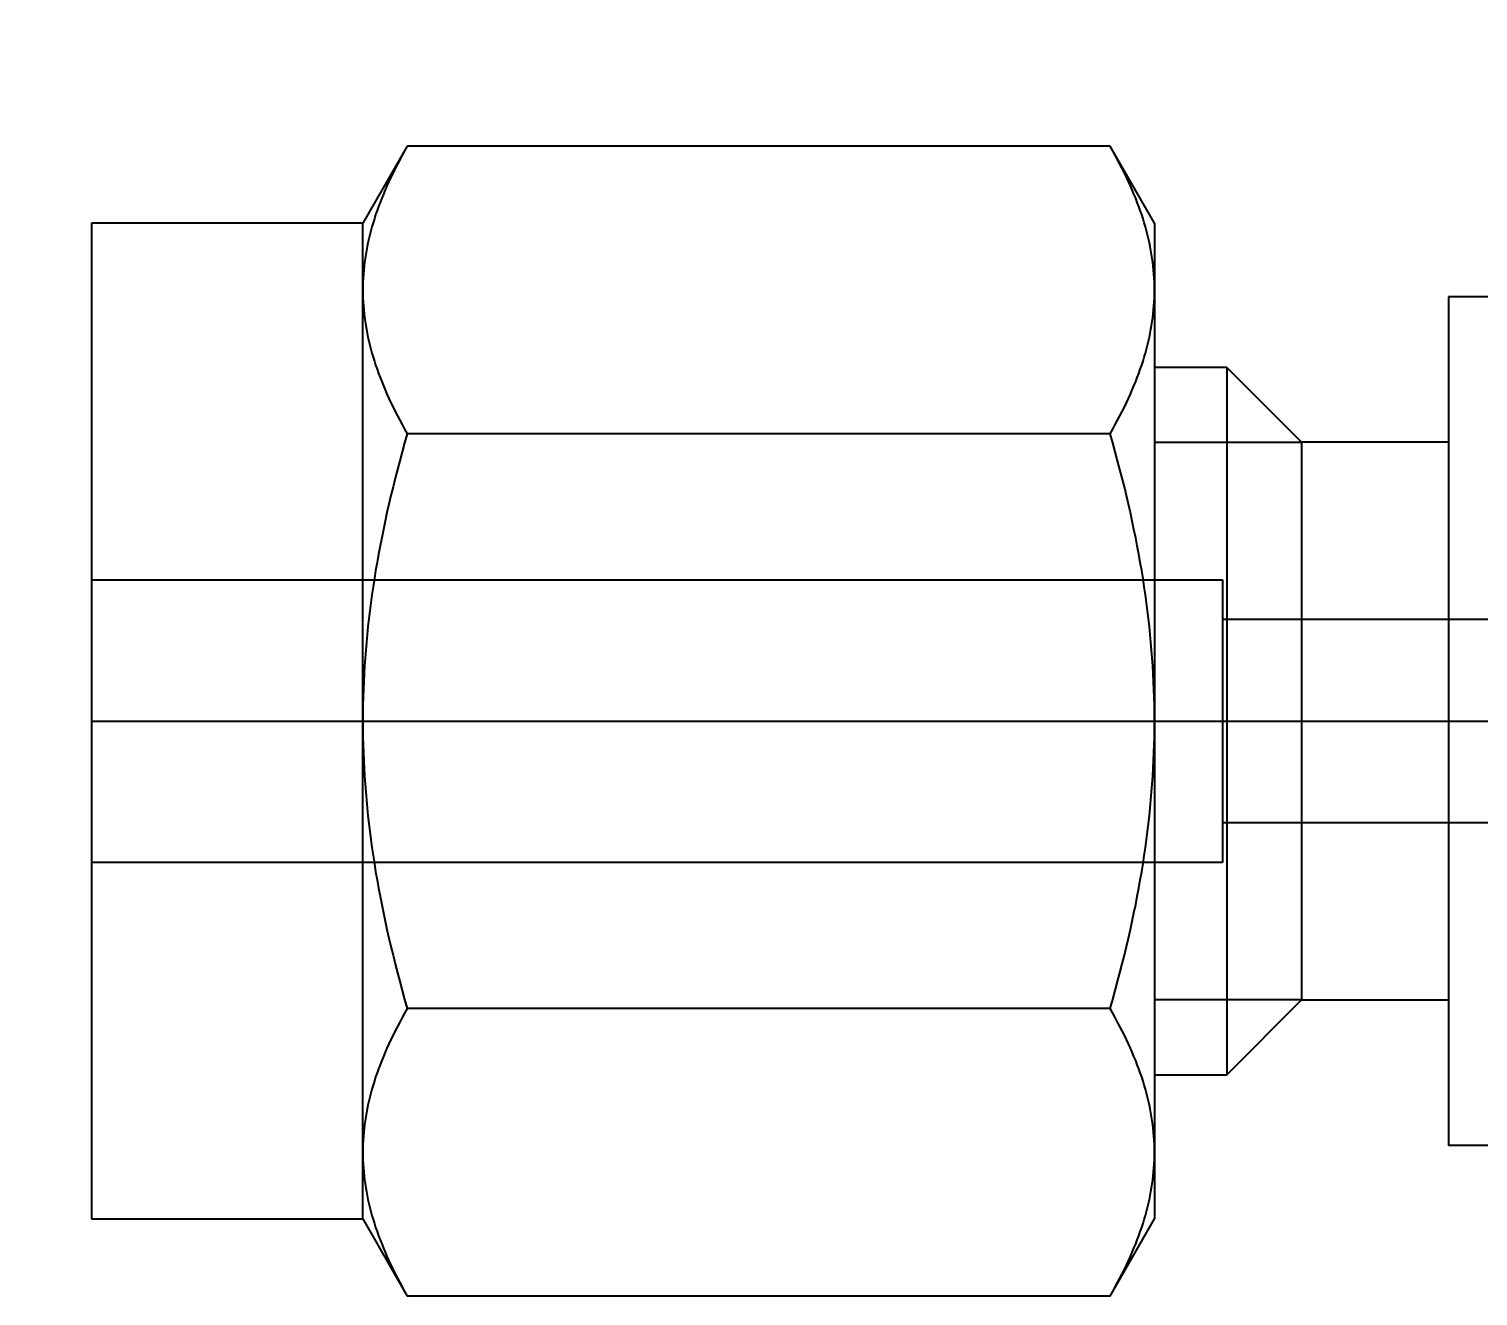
# Model space of a CAD drawing. Header units: inches. Extents: x 5.3 to 31.2, y 3.7 to 34.9.
# Drawn here: x 17.285 to 17.925, y 30.59 to 31.15 of the extents above; entities that cross this region are included whole.
import ezdxf
from ezdxf import colors
from ezdxf.entities.mleader import LeaderData, LeaderLine
from ezdxf.math import Vec2, Vec3

# ---------------------------------------------------------------- set-up
doc = ezdxf.new("R2010")
doc.units = ezdxf.units.IN
doc.header["$MEASUREMENT"] = 0
doc.linetypes.add('CENTER2', pattern=[28.575, 19.05, -3.175, 3.175, -3.175])
doc.linetypes.add('HIDDEN2', pattern=[4.7625, 3.175, -1.5875])
for name, color, linetype in [('NOTES', 1, 'Continuous'), ('TRDETAIL2', 7, 'Continuous'), ('TRDETAIL3', 7, 'Continuous'), ('TRMODEL1', 7, 'Continuous'), ('TRMODEL3', 7, 'Continuous')]:
    doc.layers.add(name, color=color, linetype=linetype)

# ---------------------------------------------------------------- blocks, each defined once
blk = doc.blocks.new('SS-200-3')
at = {"layer": 'TRDETAIL2', "color": 6, "linetype": 'HIDDEN2'}
for p, q in [((-0.77225, -1.32972), (-0.77225, -1.20472)), ((-0.77225, -1.20472), (-0.27225, -1.20472)), ((-1.10725, -1.22222), (-0.77225, -1.22222)), ((-0.77225, -1.31222), (-1.10725, -1.31222)), ((-0.27225, -1.32972), (-0.77225, -1.32972))]:
    blk.add_line(p, q, dxfattribs=at)
at = {"layer": 'TRDETAIL3', "color": 4, "linetype": 'CENTER2'}
blk.add_line((-0.27225, -1.26722), (-1.15225, -1.26722), dxfattribs=at)
at = {"layer": 'TRMODEL1', "color": 7, "linetype": 'Continuous'}
for p, q in [((-0.7226, -1.01318), (-0.74225, -1.04722)), ((-0.72485, -1.01718), (-0.72592, -1.01915)), ((-0.72375, -1.01519), (-0.72485, -1.01718)), ((-0.7226, -1.01318), (-0.72375, -1.01519)), ((-0.7226, -1.01318), (-0.4119, -1.01318)), ((-0.41075, -1.01519), (-0.4119, -1.01318)), ((-0.39225, -1.04722), (-0.4119, -1.01318)), ((-0.40965, -1.01718), (-0.41075, -1.01519)), ((-0.40858, -1.01915), (-0.40965, -1.01718)), ((-0.72795, -1.02304), (-0.7289, -1.02496)), ((-0.72695, -1.0211), (-0.72795, -1.02304)), ((-0.72592, -1.01915), (-0.72695, -1.0211)), ((-0.40755, -1.0211), (-0.40858, -1.01915)), ((-0.40655, -1.02304), (-0.40755, -1.0211)), ((-0.4056, -1.02496), (-0.40655, -1.02304)), ((-0.73156, -1.03062), (-0.73238, -1.03249)), ((-0.73071, -1.02875), (-0.73156, -1.03062)), ((-0.72983, -1.02686), (-0.73071, -1.02875)), ((-0.7289, -1.02496), (-0.72983, -1.02686)), ((-0.40468, -1.02686), (-0.4056, -1.02496)), ((-0.40379, -1.02875), (-0.40468, -1.02686)), ((-0.40294, -1.03062), (-0.40379, -1.02875)), ((-0.40212, -1.03249), (-0.40294, -1.03062)), ((-0.73391, -1.03617), (-0.73462, -1.038)), ((-0.73316, -1.03433), (-0.73391, -1.03617)), ((-0.73238, -1.03249), (-0.73316, -1.03433)), ((-0.40134, -1.03433), (-0.40212, -1.03249)), ((-0.40059, -1.03617), (-0.40134, -1.03433)), ((-0.39988, -1.038), (-0.40059, -1.03617)), ((-0.73657, -1.04342), (-0.73715, -1.04521)), ((-0.73595, -1.04162), (-0.73657, -1.04342)), ((-0.7353, -1.03981), (-0.73595, -1.04162)), ((-0.73462, -1.038), (-0.7353, -1.03981)), ((-0.3992, -1.03981), (-0.39988, -1.038)), ((-0.39855, -1.04162), (-0.3992, -1.03981)), ((-0.39793, -1.04342), (-0.39855, -1.04162)), ((-0.39735, -1.04521), (-0.39793, -1.04342)), ((-0.74225, -1.07669), (-0.74225, -1.04722)), ((-0.73822, -1.04876), (-0.73871, -1.05053)), ((-0.7377, -1.04699), (-0.73822, -1.04876)), ((-0.73715, -1.04521), (-0.7377, -1.04699)), ((-0.3968, -1.04699), (-0.39735, -1.04521)), ((-0.39628, -1.04876), (-0.3968, -1.04699)), ((-0.39579, -1.05053), (-0.39628, -1.04876)), ((-0.39225, -1.04722), (-0.39225, -1.07669)), ((-0.27225, -1.04722), (-0.39225, -1.04722)), ((-0.27225, -1.48722), (-0.27225, -1.04722)), ((-0.73998, -1.0558), (-0.74034, -1.05754)), ((-0.73959, -1.05404), (-0.73998, -1.0558)), ((-0.73916, -1.05229), (-0.73959, -1.05404)), ((-0.73871, -1.05053), (-0.73916, -1.05229)), ((-0.39534, -1.05229), (-0.39579, -1.05053)), ((-0.39491, -1.05404), (-0.39534, -1.05229)), ((-0.39452, -1.0558), (-0.39491, -1.05404)), ((-0.39416, -1.05754), (-0.39452, -1.0558)), ((-0.74124, -1.06277), (-0.74147, -1.06451)), ((-0.74097, -1.06103), (-0.74124, -1.06277)), ((-0.74067, -1.05929), (-0.74097, -1.06103)), ((-0.74034, -1.05754), (-0.74067, -1.05929)), ((-0.39383, -1.05929), (-0.39416, -1.05754)), ((-0.39353, -1.06103), (-0.39383, -1.05929)), ((-0.39326, -1.06277), (-0.39353, -1.06103)), ((-0.39303, -1.06451), (-0.39326, -1.06277)), ((-0.742, -1.06972), (-0.74211, -1.07146)), ((-0.74185, -1.06798), (-0.742, -1.06972)), ((-0.74168, -1.06625), (-0.74185, -1.06798)), ((-0.74147, -1.06451), (-0.74168, -1.06625)), ((-0.39282, -1.06625), (-0.39303, -1.06451)), ((-0.39265, -1.06798), (-0.39282, -1.06625)), ((-0.3925, -1.06972), (-0.39265, -1.06798)), ((-0.39239, -1.07146), (-0.3925, -1.06972)), ((-0.74223, -1.07494), (-0.74225, -1.07669)), ((-0.74219, -1.0732), (-0.74223, -1.07494)), ((-0.74211, -1.07146), (-0.74219, -1.0732)), ((-0.39231, -1.0732), (-0.39239, -1.07146)), ((-0.39227, -1.07494), (-0.39231, -1.0732)), ((-0.39225, -1.07669), (-0.39227, -1.07494)), ((-0.96475, -1.07972), (-0.87225, -1.07972)), ((-0.87225, -1.45472), (-0.87225, -1.07972)), ((-0.74225, -1.07669), (-0.74223, -1.07844)), ((-0.74225, -1.26722), (-0.74225, -1.07669)), ((-0.74223, -1.07844), (-0.74219, -1.08018)), ((-0.74219, -1.08018), (-0.74211, -1.08192)), ((-0.74211, -1.08192), (-0.742, -1.08366)), ((-0.3925, -1.08366), (-0.39239, -1.08192)), ((-0.39239, -1.08192), (-0.39231, -1.08018)), ((-0.39231, -1.08018), (-0.39227, -1.07844)), ((-0.39227, -1.07844), (-0.39225, -1.07669)), ((-0.39225, -1.07669), (-0.39225, -1.26722)), ((-0.742, -1.08366), (-0.74185, -1.0854)), ((-0.74185, -1.0854), (-0.74168, -1.08713)), ((-0.74168, -1.08713), (-0.74147, -1.08887)), ((-0.74147, -1.08887), (-0.74124, -1.09061)), ((-0.39326, -1.09061), (-0.39303, -1.08887)), ((-0.39303, -1.08887), (-0.39282, -1.08713)), ((-0.39282, -1.08713), (-0.39265, -1.0854)), ((-0.39265, -1.0854), (-0.3925, -1.08366)), ((-0.74124, -1.09061), (-0.74097, -1.09235)), ((-0.74097, -1.09235), (-0.74067, -1.09409)), ((-0.74067, -1.09409), (-0.74034, -1.09584)), ((-0.39416, -1.09584), (-0.39383, -1.09409)), ((-0.39383, -1.09409), (-0.39353, -1.09235)), ((-0.39353, -1.09235), (-0.39326, -1.09061)), ((-0.74034, -1.09584), (-0.73998, -1.09758)), ((-0.73998, -1.09758), (-0.73959, -1.09934)), ((-0.73959, -1.09934), (-0.73916, -1.10109)), ((-0.73916, -1.10109), (-0.73871, -1.10285)), ((-0.39579, -1.10285), (-0.39534, -1.10109)), ((-0.39534, -1.10109), (-0.39491, -1.09934)), ((-0.39491, -1.09934), (-0.39452, -1.09758)), ((-0.39452, -1.09758), (-0.39416, -1.09584)), ((-0.73871, -1.10285), (-0.73822, -1.10462)), ((-0.73822, -1.10462), (-0.7377, -1.10639)), ((-0.7377, -1.10639), (-0.73715, -1.10817)), ((-0.39735, -1.10817), (-0.3968, -1.10639)), ((-0.3968, -1.10639), (-0.39628, -1.10462)), ((-0.39628, -1.10462), (-0.39579, -1.10285)), ((-0.7742, -1.11097), (-0.80725, -1.14402)), ((-0.7742, -1.42347), (-0.7742, -1.11097)), ((-0.74225, -1.11097), (-0.7742, -1.11097)), ((-0.73715, -1.10817), (-0.73657, -1.10996)), ((-0.73657, -1.10996), (-0.73595, -1.11176)), ((-0.73595, -1.11176), (-0.7353, -1.11357)), ((-0.7353, -1.11357), (-0.73462, -1.11538)), ((-0.39988, -1.11538), (-0.3992, -1.11357)), ((-0.3992, -1.11357), (-0.39855, -1.11176)), ((-0.39855, -1.11176), (-0.39793, -1.10996)), ((-0.39793, -1.10996), (-0.39735, -1.10817)), ((-0.73462, -1.11538), (-0.73391, -1.11721)), ((-0.73391, -1.11721), (-0.73316, -1.11905)), ((-0.73316, -1.11905), (-0.73238, -1.12089)), ((-0.73238, -1.12089), (-0.73156, -1.12276)), ((-0.40294, -1.12276), (-0.40212, -1.12089)), ((-0.40212, -1.12089), (-0.40134, -1.11905)), ((-0.40134, -1.11905), (-0.40059, -1.11721)), ((-0.40059, -1.11721), (-0.39988, -1.11538)), ((-0.73156, -1.12276), (-0.73071, -1.12463)), ((-0.73071, -1.12463), (-0.72983, -1.12652)), ((-0.72983, -1.12652), (-0.7289, -1.12842)), ((-0.4056, -1.12842), (-0.40468, -1.12652)), ((-0.40468, -1.12652), (-0.40379, -1.12463)), ((-0.40379, -1.12463), (-0.40294, -1.12276)), ((-0.7289, -1.12842), (-0.72795, -1.13034)), ((-0.72795, -1.13034), (-0.72695, -1.13228)), ((-0.72695, -1.13228), (-0.72592, -1.13423)), ((-0.40858, -1.13423), (-0.40755, -1.13228)), ((-0.40755, -1.13228), (-0.40655, -1.13034)), ((-0.40655, -1.13034), (-0.4056, -1.12842)), ((-0.72592, -1.13423), (-0.72485, -1.1362)), ((-0.72485, -1.1362), (-0.72375, -1.13819)), ((-0.72375, -1.13819), (-0.7226, -1.1402)), ((-0.4119, -1.1402), (-0.41075, -1.13819)), ((-0.41075, -1.13819), (-0.40965, -1.1362)), ((-0.40965, -1.1362), (-0.40858, -1.13423)), ((-0.80725, -1.14402), (-0.87225, -1.14402)), ((-0.80725, -1.39042), (-0.80725, -1.14402)), ((-0.72375, -1.14422), (-0.72485, -1.14819)), ((-0.7226, -1.1402), (-0.72375, -1.14422)), ((-0.7226, -1.1402), (-0.4119, -1.1402)), ((-0.41075, -1.14422), (-0.4119, -1.1402)), ((-0.40965, -1.14819), (-0.41075, -1.14422)), ((-0.72592, -1.15213), (-0.72695, -1.15604)), ((-0.72485, -1.14819), (-0.72592, -1.15213)), ((-0.40858, -1.15213), (-0.40965, -1.14819)), ((-0.40755, -1.15604), (-0.40858, -1.15213)), ((-0.72695, -1.15604), (-0.72795, -1.15991)), ((-0.40655, -1.15991), (-0.40755, -1.15604)), ((-0.7289, -1.16375), (-0.72983, -1.16756)), ((-0.72795, -1.15991), (-0.7289, -1.16375)), ((-0.4056, -1.16375), (-0.40655, -1.15991)), ((-0.40468, -1.16756), (-0.4056, -1.16375)), ((-0.73071, -1.17133), (-0.73156, -1.17508)), ((-0.72983, -1.16756), (-0.73071, -1.17133)), ((-0.40379, -1.17133), (-0.40468, -1.16756)), ((-0.40294, -1.17508), (-0.40379, -1.17133)), ((-0.73156, -1.17508), (-0.73238, -1.17881)), ((-0.40212, -1.17881), (-0.40294, -1.17508)), ((-0.73316, -1.1825), (-0.73391, -1.18618)), ((-0.73238, -1.17881), (-0.73316, -1.1825)), ((-0.40134, -1.1825), (-0.40212, -1.17881)), ((-0.40059, -1.18618), (-0.40134, -1.1825)), ((-0.73462, -1.18983), (-0.7353, -1.19346)), ((-0.73391, -1.18618), (-0.73462, -1.18983)), ((-0.39988, -1.18983), (-0.40059, -1.18618)), ((-0.3992, -1.19346), (-0.39988, -1.18983)), ((-0.73595, -1.19708), (-0.73657, -1.20067)), ((-0.7353, -1.19346), (-0.73595, -1.19708)), ((-0.39855, -1.19708), (-0.3992, -1.19346)), ((-0.39793, -1.20067), (-0.39855, -1.19708)), ((-0.73715, -1.20425), (-0.7377, -1.20781)), ((-0.73657, -1.20067), (-0.73715, -1.20425)), ((-0.39735, -1.20425), (-0.39793, -1.20067)), ((-0.3968, -1.20781), (-0.39735, -1.20425)), ((-0.7377, -1.20781), (-0.73822, -1.21136)), ((-0.39628, -1.21136), (-0.3968, -1.20781)), ((-0.73871, -1.21489), (-0.73916, -1.21841)), ((-0.73822, -1.21136), (-0.73871, -1.21489)), ((-0.39579, -1.21489), (-0.39628, -1.21136)), ((-0.39534, -1.21841), (-0.39579, -1.21489)), ((-0.73959, -1.22192), (-0.73998, -1.22543)), ((-0.73916, -1.21841), (-0.73959, -1.22192)), ((-0.39491, -1.22192), (-0.39534, -1.21841)), ((-0.39452, -1.22543), (-0.39491, -1.22192)), ((-0.74034, -1.22892), (-0.74067, -1.23241)), ((-0.73998, -1.22543), (-0.74034, -1.22892)), ((-0.39416, -1.22892), (-0.39452, -1.22543)), ((-0.39383, -1.23241), (-0.39416, -1.22892)), ((-0.74097, -1.2359), (-0.74124, -1.23937)), ((-0.74067, -1.23241), (-0.74097, -1.2359)), ((-0.39353, -1.2359), (-0.39383, -1.23241)), ((-0.39326, -1.23937), (-0.39353, -1.2359)), ((-0.74124, -1.23937), (-0.74147, -1.24285)), ((-0.39303, -1.24285), (-0.39326, -1.23937)), ((-0.74168, -1.24633), (-0.74185, -1.2498)), ((-0.74147, -1.24285), (-0.74168, -1.24633)), ((-0.39282, -1.24633), (-0.39303, -1.24285)), ((-0.39265, -1.2498), (-0.39282, -1.24633)), ((-0.742, -1.25328), (-0.74211, -1.25675)), ((-0.74185, -1.2498), (-0.742, -1.25328)), ((-0.3925, -1.25328), (-0.39265, -1.2498)), ((-0.39239, -1.25675), (-0.3925, -1.25328)), ((-0.74219, -1.26024), (-0.74223, -1.26372)), ((-0.74211, -1.25675), (-0.74219, -1.26024)), ((-0.39231, -1.26024), (-0.39239, -1.25675)), ((-0.39227, -1.26372), (-0.39231, -1.26024)), ((-0.74223, -1.26372), (-0.74225, -1.26722)), ((-0.74225, -1.26722), (-0.74223, -1.27071)), ((-0.74225, -1.45774), (-0.74225, -1.26722)), ((-0.39225, -1.26722), (-0.39227, -1.26372)), ((-0.39227, -1.27071), (-0.39225, -1.26722)), ((-0.39225, -1.26722), (-0.39225, -1.45774)), ((-0.74223, -1.27071), (-0.74219, -1.27419)), ((-0.74219, -1.27419), (-0.74211, -1.27768)), ((-0.39239, -1.27768), (-0.39231, -1.27419)), ((-0.39231, -1.27419), (-0.39227, -1.27071)), ((-0.74211, -1.27768), (-0.742, -1.28115)), ((-0.3925, -1.28115), (-0.39239, -1.27768)), ((-0.742, -1.28115), (-0.74185, -1.28463)), ((-0.74185, -1.28463), (-0.74168, -1.2881)), ((-0.39282, -1.2881), (-0.39265, -1.28463)), ((-0.39265, -1.28463), (-0.3925, -1.28115)), ((-0.74168, -1.2881), (-0.74147, -1.29158)), ((-0.74147, -1.29158), (-0.74124, -1.29506)), ((-0.39326, -1.29506), (-0.39303, -1.29158)), ((-0.39303, -1.29158), (-0.39282, -1.2881)), ((-0.74124, -1.29506), (-0.74097, -1.29854)), ((-0.74097, -1.29854), (-0.74067, -1.30202)), ((-0.39383, -1.30202), (-0.39353, -1.29854)), ((-0.39353, -1.29854), (-0.39326, -1.29506)), ((-0.74067, -1.30202), (-0.74034, -1.30551)), ((-0.74034, -1.30551), (-0.73998, -1.309)), ((-0.39452, -1.309), (-0.39416, -1.30551)), ((-0.39416, -1.30551), (-0.39383, -1.30202)), ((-0.73998, -1.309), (-0.73959, -1.31251)), ((-0.73959, -1.31251), (-0.73916, -1.31602)), ((-0.39534, -1.31602), (-0.39491, -1.31251)), ((-0.39491, -1.31251), (-0.39452, -1.309)), ((-0.73916, -1.31602), (-0.73871, -1.31954)), ((-0.73871, -1.31954), (-0.73822, -1.32308)), ((-0.39628, -1.32308), (-0.39579, -1.31954)), ((-0.39579, -1.31954), (-0.39534, -1.31602)), ((-0.73822, -1.32308), (-0.7377, -1.32662)), ((-0.3968, -1.32662), (-0.39628, -1.32308)), ((-0.7377, -1.32662), (-0.73715, -1.33018)), ((-0.73715, -1.33018), (-0.73657, -1.33376)), ((-0.39793, -1.33376), (-0.39735, -1.33018)), ((-0.39735, -1.33018), (-0.3968, -1.32662)), ((-0.73657, -1.33376), (-0.73595, -1.33736)), ((-0.73595, -1.33736), (-0.7353, -1.34097)), ((-0.3992, -1.34097), (-0.39855, -1.33736)), ((-0.39855, -1.33736), (-0.39793, -1.33376)), ((-0.7353, -1.34097), (-0.73462, -1.3446)), ((-0.73462, -1.3446), (-0.73391, -1.34825)), ((-0.40059, -1.34825), (-0.39988, -1.3446)), ((-0.39988, -1.3446), (-0.3992, -1.34097)), ((-0.73391, -1.34825), (-0.73316, -1.35193)), ((-0.40134, -1.35193), (-0.40059, -1.34825)), ((-0.73316, -1.35193), (-0.73238, -1.35562)), ((-0.73238, -1.35562), (-0.73156, -1.35935)), ((-0.40294, -1.35935), (-0.40212, -1.35562)), ((-0.40212, -1.35562), (-0.40134, -1.35193)), ((-0.73156, -1.35935), (-0.73071, -1.3631)), ((-0.73071, -1.3631), (-0.72983, -1.36688)), ((-0.40468, -1.36688), (-0.40379, -1.3631)), ((-0.40379, -1.3631), (-0.40294, -1.35935)), ((-0.72983, -1.36688), (-0.7289, -1.37068)), ((-0.7289, -1.37068), (-0.72795, -1.37452)), ((-0.40655, -1.37452), (-0.4056, -1.37068)), ((-0.4056, -1.37068), (-0.40468, -1.36688)), ((-0.72795, -1.37452), (-0.72695, -1.37839)), ((-0.40755, -1.37839), (-0.40655, -1.37452)), ((-0.72695, -1.37839), (-0.72592, -1.3823)), ((-0.72592, -1.3823), (-0.72485, -1.38624)), ((-0.40965, -1.38624), (-0.40858, -1.3823)), ((-0.40858, -1.3823), (-0.40755, -1.37839)), ((-0.72485, -1.38624), (-0.72375, -1.39022)), ((-0.41075, -1.39022), (-0.40965, -1.38624)), ((-0.87225, -1.39042), (-0.80725, -1.39042)), ((-0.80725, -1.39042), (-0.7742, -1.42347)), ((-0.72375, -1.39624), (-0.72485, -1.39823)), ((-0.72375, -1.39022), (-0.7226, -1.39423)), ((-0.7226, -1.39423), (-0.72375, -1.39624)), ((-0.7226, -1.39423), (-0.4119, -1.39423)), ((-0.4119, -1.39423), (-0.41075, -1.39022)), ((-0.41075, -1.39624), (-0.4119, -1.39423)), ((-0.40965, -1.39823), (-0.41075, -1.39624)), ((-0.72695, -1.40215), (-0.72795, -1.40409)), ((-0.72592, -1.4002), (-0.72695, -1.40215)), ((-0.72485, -1.39823), (-0.72592, -1.4002)), ((-0.40858, -1.4002), (-0.40965, -1.39823)), ((-0.40755, -1.40215), (-0.40858, -1.4002)), ((-0.40655, -1.40409), (-0.40755, -1.40215)), ((-0.72983, -1.40791), (-0.73071, -1.4098)), ((-0.7289, -1.40601), (-0.72983, -1.40791)), ((-0.72795, -1.40409), (-0.7289, -1.40601)), ((-0.4056, -1.40601), (-0.40655, -1.40409)), ((-0.40468, -1.40791), (-0.4056, -1.40601)), ((-0.40379, -1.4098), (-0.40468, -1.40791)), ((-0.73316, -1.41539), (-0.73391, -1.41722)), ((-0.73238, -1.41354), (-0.73316, -1.41539)), ((-0.73156, -1.41168), (-0.73238, -1.41354)), ((-0.73071, -1.4098), (-0.73156, -1.41168)), ((-0.40294, -1.41168), (-0.40379, -1.4098)), ((-0.40212, -1.41354), (-0.40294, -1.41168)), ((-0.40134, -1.41539), (-0.40212, -1.41354)), ((-0.40059, -1.41722), (-0.40134, -1.41539)), ((-0.7353, -1.42087), (-0.73595, -1.42267)), ((-0.73462, -1.41905), (-0.7353, -1.42087)), ((-0.73391, -1.41722), (-0.73462, -1.41905)), ((-0.39988, -1.41905), (-0.40059, -1.41722)), ((-0.3992, -1.42087), (-0.39988, -1.41905)), ((-0.39855, -1.42267), (-0.3992, -1.42087)), ((-0.7742, -1.42347), (-0.74225, -1.42347)), ((-0.7377, -1.42804), (-0.73822, -1.42981)), ((-0.73715, -1.42626), (-0.7377, -1.42804)), ((-0.73657, -1.42447), (-0.73715, -1.42626)), ((-0.73595, -1.42267), (-0.73657, -1.42447)), ((-0.39793, -1.42447), (-0.39855, -1.42267)), ((-0.39735, -1.42626), (-0.39793, -1.42447)), ((-0.3968, -1.42804), (-0.39735, -1.42626)), ((-0.39628, -1.42981), (-0.3968, -1.42804)), ((-0.73916, -1.43334), (-0.73959, -1.4351)), ((-0.73871, -1.43158), (-0.73916, -1.43334)), ((-0.73822, -1.42981), (-0.73871, -1.43158)), ((-0.39579, -1.43158), (-0.39628, -1.42981)), ((-0.39534, -1.43334), (-0.39579, -1.43158)), ((-0.39491, -1.4351), (-0.39534, -1.43334)), ((-0.74067, -1.44034), (-0.74097, -1.44208)), ((-0.74034, -1.4386), (-0.74067, -1.44034)), ((-0.73998, -1.43685), (-0.74034, -1.4386)), ((-0.73959, -1.4351), (-0.73998, -1.43685)), ((-0.39452, -1.43685), (-0.39491, -1.4351)), ((-0.39416, -1.4386), (-0.39452, -1.43685)), ((-0.39383, -1.44034), (-0.39416, -1.4386)), ((-0.39353, -1.44208), (-0.39383, -1.44034)), ((-0.74168, -1.4473), (-0.74185, -1.44903)), ((-0.74147, -1.44556), (-0.74168, -1.4473)), ((-0.74124, -1.44382), (-0.74147, -1.44556)), ((-0.74097, -1.44208), (-0.74124, -1.44382)), ((-0.39326, -1.44382), (-0.39353, -1.44208)), ((-0.39303, -1.44556), (-0.39326, -1.44382)), ((-0.39282, -1.4473), (-0.39303, -1.44556)), ((-0.39265, -1.44903), (-0.39282, -1.4473)), ((-0.74211, -1.45251), (-0.74219, -1.45425)), ((-0.742, -1.45077), (-0.74211, -1.45251)), ((-0.74185, -1.44903), (-0.742, -1.45077)), ((-0.3925, -1.45077), (-0.39265, -1.44903)), ((-0.39239, -1.45251), (-0.3925, -1.45077)), ((-0.39231, -1.45425), (-0.39239, -1.45251)), ((-0.96475, -1.45472), (-0.87225, -1.45472)), ((-0.74223, -1.45599), (-0.74225, -1.45774)), ((-0.74225, -1.45774), (-0.74223, -1.45949)), ((-0.74225, -1.48722), (-0.74225, -1.45774)), ((-0.74219, -1.45425), (-0.74223, -1.45599)), ((-0.74223, -1.45949), (-0.74219, -1.46123)), ((-0.39227, -1.45599), (-0.39231, -1.45425)), ((-0.39231, -1.46123), (-0.39227, -1.45949)), ((-0.39225, -1.45774), (-0.39227, -1.45599)), ((-0.39227, -1.45949), (-0.39225, -1.45774)), ((-0.39225, -1.45774), (-0.39225, -1.48722)), ((-0.74219, -1.46123), (-0.74211, -1.46297)), ((-0.74211, -1.46297), (-0.742, -1.46471)), ((-0.742, -1.46471), (-0.74185, -1.46645)), ((-0.74185, -1.46645), (-0.74168, -1.46819)), ((-0.39282, -1.46819), (-0.39265, -1.46645)), ((-0.39265, -1.46645), (-0.3925, -1.46471)), ((-0.3925, -1.46471), (-0.39239, -1.46297)), ((-0.39239, -1.46297), (-0.39231, -1.46123)), ((-0.74168, -1.46819), (-0.74147, -1.46992)), ((-0.74147, -1.46992), (-0.74124, -1.47166)), ((-0.74124, -1.47166), (-0.74097, -1.4734)), ((-0.39353, -1.4734), (-0.39326, -1.47166)), ((-0.39326, -1.47166), (-0.39303, -1.46992)), ((-0.39303, -1.46992), (-0.39282, -1.46819)), ((-0.74097, -1.4734), (-0.74067, -1.47514)), ((-0.74067, -1.47514), (-0.74034, -1.47689)), ((-0.74034, -1.47689), (-0.73998, -1.47863)), ((-0.73998, -1.47863), (-0.73959, -1.48039)), ((-0.39491, -1.48039), (-0.39452, -1.47863)), ((-0.39452, -1.47863), (-0.39416, -1.47689)), ((-0.39416, -1.47689), (-0.39383, -1.47514)), ((-0.39383, -1.47514), (-0.39353, -1.4734)), ((-0.73959, -1.48039), (-0.73916, -1.48214)), ((-0.73916, -1.48214), (-0.73871, -1.4839)), ((-0.73871, -1.4839), (-0.73822, -1.48567)), ((-0.73822, -1.48567), (-0.7377, -1.48744)), ((-0.3968, -1.48744), (-0.39628, -1.48567)), ((-0.39628, -1.48567), (-0.39579, -1.4839)), ((-0.39579, -1.4839), (-0.39534, -1.48214)), ((-0.39534, -1.48214), (-0.39491, -1.48039)), ((-0.74225, -1.48722), (-0.7226, -1.52125)), ((-0.7377, -1.48744), (-0.73715, -1.48923)), ((-0.73715, -1.48923), (-0.73657, -1.49101)), ((-0.73657, -1.49101), (-0.73595, -1.49281)), ((-0.4119, -1.52125), (-0.39225, -1.48722)), ((-0.39855, -1.49281), (-0.39793, -1.49101)), ((-0.39793, -1.49101), (-0.39735, -1.48923)), ((-0.39735, -1.48923), (-0.3968, -1.48744)), ((-0.39225, -1.48722), (-0.27225, -1.48722)), ((-0.73595, -1.49281), (-0.7353, -1.49462)), ((-0.7353, -1.49462), (-0.73462, -1.49643)), ((-0.73462, -1.49643), (-0.73391, -1.49826)), ((-0.73391, -1.49826), (-0.73316, -1.5001)), ((-0.40134, -1.5001), (-0.40059, -1.49826)), ((-0.40059, -1.49826), (-0.39988, -1.49643)), ((-0.39988, -1.49643), (-0.3992, -1.49462)), ((-0.3992, -1.49462), (-0.39855, -1.49281)), ((-0.73316, -1.5001), (-0.73238, -1.50195)), ((-0.73238, -1.50195), (-0.73156, -1.50381)), ((-0.73156, -1.50381), (-0.73071, -1.50568)), ((-0.40379, -1.50568), (-0.40294, -1.50381)), ((-0.40294, -1.50381), (-0.40212, -1.50195)), ((-0.40212, -1.50195), (-0.40134, -1.5001)), ((-0.73071, -1.50568), (-0.72983, -1.50757)), ((-0.72983, -1.50757), (-0.7289, -1.50947)), ((-0.7289, -1.50947), (-0.72795, -1.51139)), ((-0.72795, -1.51139), (-0.72695, -1.51333)), ((-0.40755, -1.51333), (-0.40655, -1.51139)), ((-0.40655, -1.51139), (-0.4056, -1.50947)), ((-0.4056, -1.50947), (-0.40468, -1.50757)), ((-0.40468, -1.50757), (-0.40379, -1.50568)), ((-0.72695, -1.51333), (-0.72592, -1.51528)), ((-0.72592, -1.51528), (-0.72485, -1.51725)), ((-0.72485, -1.51725), (-0.72375, -1.51924)), ((-0.41075, -1.51924), (-0.40965, -1.51725)), ((-0.40965, -1.51725), (-0.40858, -1.51528)), ((-0.40858, -1.51528), (-0.40755, -1.51333)), ((-0.72375, -1.51924), (-0.7226, -1.52125)), ((-0.7226, -1.52125), (-0.4119, -1.52125)), ((-0.4119, -1.52125), (-0.41075, -1.51924))]:
    blk.add_line(p, q, dxfattribs=at)
at = {"layer": 'TRMODEL3', "color": 1, "linetype": 'Continuous'}
for p, q in [((-0.80725, -1.14402), (-0.74225, -1.14402)), ((-0.74225, -1.39042), (-0.80725, -1.39042))]:
    blk.add_line(p, q, dxfattribs=at)

msp = doc.modelspace()

# ---------------------------------------------------------------- block references
at = {"rotation": 180}
msp.add_blockref('SS-200-3', (17.03988, 29.57715), dxfattribs=at)

# ---------------------------------------------------------------- leaders
at = {"layer": 'NOTES'}
ml = msp.add_multileader_mtext('Standard', dxfattribs=at)
ml.set_content('11', color=256)
ml.set_leader_properties()
ml.build(insert=Vec2(0, 0))
ml.multileader.update_dxf_attribs({"has_text_frame": 1, "text_right_attachment_type": 6, "dogleg_length": 0.36, "arrow_head_size": 0.18})
ctx = ml.context
ctx.base_point, ctx.char_height, ctx.arrow_head_size, ctx.landing_gap_size, ctx.plane_origin = Vec3(16.13921, 32.10752), 0.18, 0.18, 0.09, Vec3(18.37963, 30.84437)
ctx.right_attachment, ctx.text_align_type = 6, 2
notes = []
notes.append((ctx, [(1, (1, 1, 0), (16.85921, 31.98152), (-1, 0), 0.36, [(0, [(18.37963, 30.84437)], 0, [])])]))
ctx.mtext.insert, ctx.mtext.alignment, ctx.mtext.flow_direction = Vec3(16.40921, 32.19752), 3, 5
for ctx, leaders in notes:
    for number, flags, end, landing, length, lines in leaders:
        leader = LeaderData()
        leader.index, (leader.has_last_leader_line, leader.has_dogleg_vector, leader.attachment_direction) = number, flags
        leader.last_leader_point, leader.dogleg_vector, leader.dogleg_length = Vec3(end), Vec3(landing), length
        for number, points, colour, breaks in lines:
            line = LeaderLine()
            line.index, line.vertices, line.color, line.breaks = number, Vec3.list(points), colors.encode_raw_color(colour), breaks
            leader.lines.append(line)
        ctx.leaders.append(leader)

doc.saveas('drawing.dxf')
